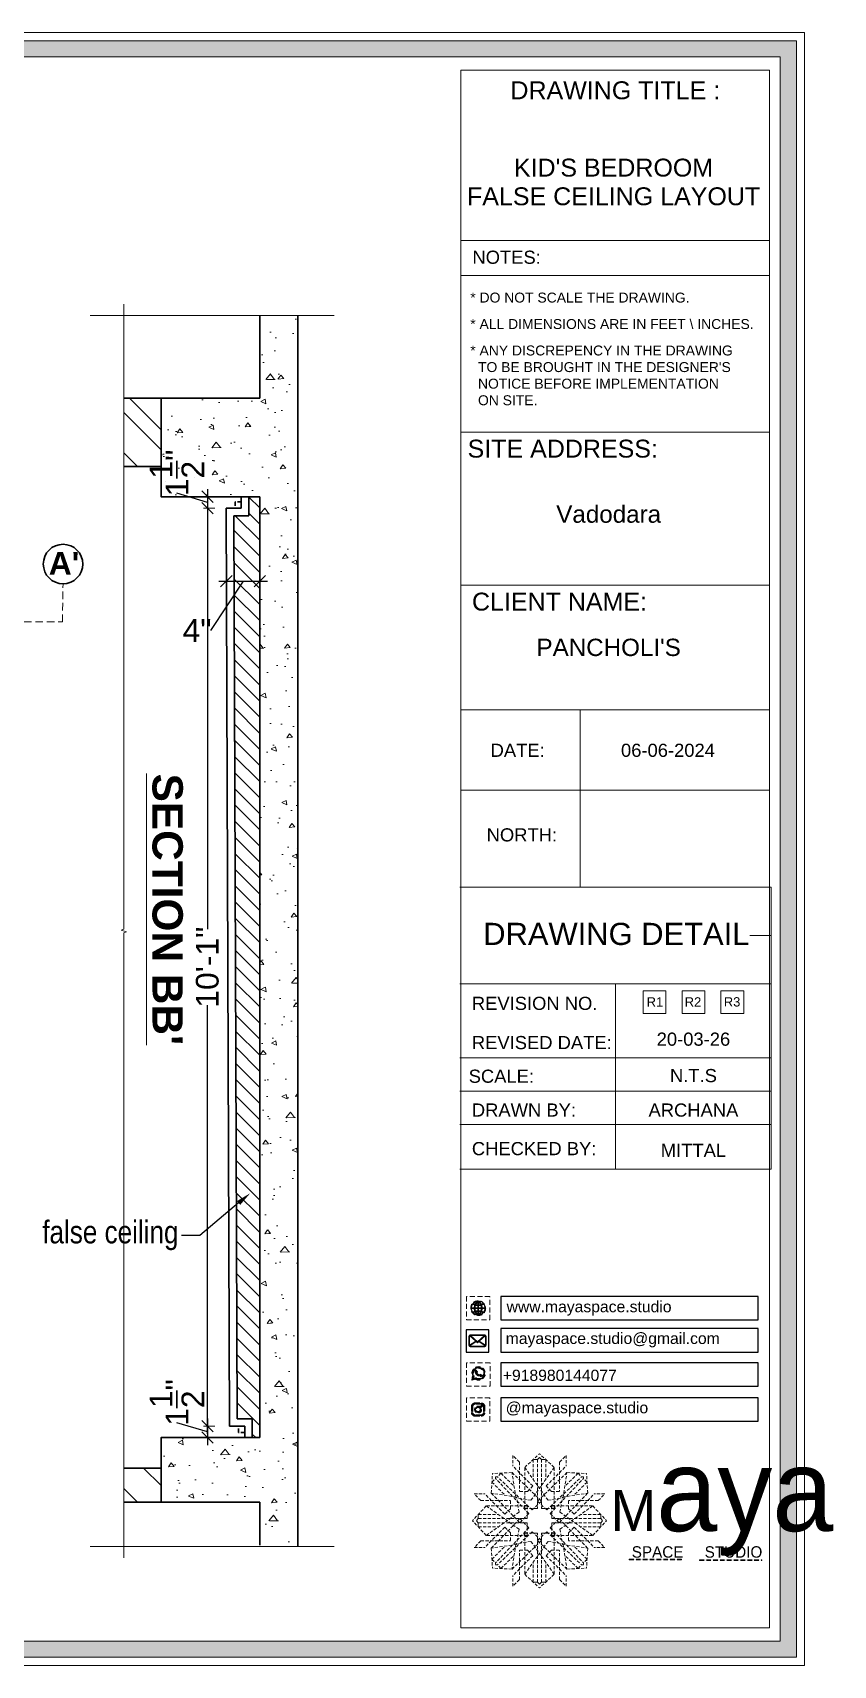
# Model space of a CAD drawing. Header units: millimetres. Extents: x 56222 to 3066687, y -650199 to -121287.
# Drawn here: x 134821.6 to 134927.1, y -183259.8 to -183044.7 of the extents above; entities that cross this region are included whole.
import ezdxf
from ezdxf import colors
from ezdxf.entities.mleader import LeaderData, LeaderLine
from ezdxf.enums import TextEntityAlignment as Align
from ezdxf.math import Vec2, Vec3

# ---------------------------------------------------------------- set-up
doc = ezdxf.new("R2010")
doc.units = ezdxf.units.MM
doc.header["$MEASUREMENT"] = 0
doc.header["$PDMODE"] = 35
doc.linetypes.add('00 . GROUND FLOOR$0$DASHED', pattern=[0.75, 0.5, -0.25])
doc.linetypes.add('DASHEDX2', pattern=[1.5, 1, -0.5])
doc.layers.get('Defpoints').update_dxf_attribs({"color": 220})
doc.layers.add('AR HATCH-7', color=7, linetype='Continuous')
for name, color, linetype, lineweight in [('DIM.', 250, 'Continuous', 13), ('Dimension', 10, 'DASHEDX2', 20), ('FURNITURE', 32, 'Continuous', 9), ('FURNITURE-1', 252, 'Continuous', 13), ('GROUND FLOOR', 7, 'Continuous', 9), ('GROUND FLOOR  ( HATCH )', 251, 'Continuous', 9), ('NAME PLATE', 7, 'Continuous', 25), ('SECTION ( SLAB PLine )', 104, 'Continuous', 30), ('Text', 7, 'Continuous', 15), ('wall', 7, 'Continuous', 30), ('XX~SLAB ( BEAM )~ ( DIM )', 7, 'Continuous', 9)]:
    doc.layers.add(name, color=color, linetype=linetype, lineweight=lineweight)
doc.styles.add('Arial', font='arial.ttf')
doc.styles.get("Standard").update_dxf_attribs({"font": 'arial.ttf', "height": 6})
doc.styles.add('style4', font='ARIALN.TTF')
doc.dimstyles.new('Archana', dxfattribs={"dimtxt": 3, "dimasz": 1.5, "dimexe": 0.5, "dimexo": 0.5, "dimgap": 0, "dimtad": 0, "dimzin": 0, "dimdsep": 46, "dimlunit": 4, "dimtxsty": 'Arial', "dimblk": 'OBLIQUE', "dimcen": 0, "dimdle": 1, "dimclrd": 1, "dimclre": 1, "dimclrt": 5, "dimadec": 0, "dimazin": 0, "dimtfac": 1, "dimtofl": 0, "dimtmove": 1, "dimatfit": 3, "dimfxl": 1, "dimfxlon": 1, "dimtolj": 1, "dimtzin": 0, "dimlwd": 25, "dimlwe": -1, "dimarcsym": 0})
pattern_1 = [(185, (0, 0), (-4.62807079, 5.51551999), [0.75, -8.25]), (130, (0, 0), (-4.3376815, -6.29992167), [0.6, -6.6]), (235.4514445, (-0.386, 0.4596), (-8.96575221, -0.78440164), [0.63740192, -7.01142112]), (181.1842, (-1.414, -1.414), (-6.37613776, 8.71693388), [1.125, -12.375]), (231.6356355, (-1.946, -0.688), (-13.4971167, -0.2790007), [0.9561034, -10.5171376]), (126.184164, (-1.414, -1.414), (-13.4971167, -0.2790007), [0.9, -9.9]), (156, (-1.768, -0.3536), (-1.37382476, 7.06771572), [0.75, -8.25]), (101, (-1.768, -0.3536), (-6.84808435, -3.40708593), [0.6, -6.6]), (206.4514447, (-1.882, 0.2354), (-8.22190906, 3.66062975), [0.6374019, -7.01142112]), (172.5, (0, 0), (-2.439898176, -2.267931853), [0, -6.52, 0, -6.7, 0, -6.625]), (142.5, (0, 0), (-4.6490945, -0.92872942), [0, -3.82, 0, -6.37, 0, -2.525]), (102.5, (1.5768, -1.5768), (-3.615207618, 3.934181673), [0, -2.5, 0, -7.8, 0, -10.35]), (92.5, (2.284, -2.284), (-4.83159807, 3.41589983), [0, -3.25, 0, -5.18, 0, -7.35])]

# ---------------------------------------------------------------- blocks, each defined once
blk = doc.blocks.new('FSFSF')
at = {"color": 42, "lineweight": 5, "true_color": 0xe0ac11}
for p, q in [((28600.03, 143.51), (28600.03, 140.16)), ((28602.15, 141.41), (28600.03, 143.51)), ((28602.15, 141.41), (28602.15, 131.95)), ((28603.86, 139.69), (28608.58, 144.08)), ((28607.9, 142.22), (28606.58, 142.22)), ((28606.58, 142.22), (28606.58, 135.84)), ((28607.9, 142.22), (28608.58, 142.85)), ((28607.9, 142.22), (28607.9, 126.58)), ((28613.31, 139.69), (28608.58, 144.08)), ((28609.27, 142.22), (28608.59, 142.85)), ((28609.27, 142.22), (28609.27, 126.58)), ((28609.27, 142.22), (28610.59, 142.22)), ((28610.59, 142.22), (28610.59, 135.84)), ((28615.02, 141.41), (28617.14, 143.51)), ((28615.02, 141.41), (28615.02, 131.95)), ((28617.14, 143.51), (28617.14, 140.16)), ((28593.19, 131.45), (28593.54, 137.71)), ((28593.39, 135), (28594.56, 136.12)), ((28599.8, 138.06), (28593.54, 137.71)), ((28595.12, 136.69), (28594.53, 136.69)), ((28594.56, 136.12), (28594.56, 136.71)), ((28605.17, 124.98), (28594.56, 136.12)), ((28596.24, 137.86), (28595.12, 136.69)), ((28606.27, 126.08), (28595.12, 136.69)), ((28596.24, 137.86), (28600.47, 133.65)), ((28601.03, 130), (28599.8, 138.06)), ((28599.8, 138.05), (28608.58, 129.56)), ((28606.47, 133.76), (28600.03, 140.16)), ((28603.86, 126.58), (28603.86, 139.69)), ((28603.86, 139.69), (28608.58, 133.02)), ((28613.31, 139.69), (28608.59, 133.02)), ((28617.37, 138.05), (28608.59, 129.56)), ((28610.7, 133.76), (28617.14, 140.16)), ((28610.9, 126.08), (28622.05, 136.69)), ((28612.02, 124.98), (28622.62, 136.12)), ((28613.31, 126.58), (28613.31, 139.69)), ((28616.14, 130), (28617.37, 138.06)), ((28620.93, 137.86), (28616.7, 133.65)), ((28617.37, 138.06), (28623.63, 137.71)), ((28620.93, 137.86), (28622.05, 136.69)), ((28622.05, 136.69), (28622.64, 136.69)), ((28622.62, 136.12), (28622.62, 136.71)), ((28623.8, 135), (28622.62, 136.12)), ((28624, 131.45), (28623.65, 137.71)), ((28587.73, 131.22), (28591.08, 131.22)), ((28589.84, 129.1), (28587.73, 131.22)), ((28597.49, 124.78), (28591.08, 131.22)), ((28593.19, 131.45), (28601.69, 122.67)), ((28601.25, 130.22), (28593.19, 131.45)), ((28593.39, 135), (28597.6, 130.78)), ((28604.75, 131.95), (28602.15, 131.95)), ((28606.47, 133.76), (28604.75, 131.95)), ((28605.86, 129.18), (28608.58, 133.02)), ((28611.31, 129.18), (28608.59, 133.02)), ((28610.7, 133.76), (28612.42, 131.95)), ((28612.42, 131.95), (28615.02, 131.95)), ((28623.99, 131.45), (28615.5, 122.67)), ((28615.94, 130.22), (28624, 131.45)), ((28623.8, 135), (28619.59, 130.78)), ((28619.7, 124.78), (28626.1, 131.22)), ((28629.45, 131.22), (28626.1, 131.22)), ((28627.34, 129.1), (28629.45, 131.22)), ((28591.56, 127.39), (28587.17, 122.66)), ((28589.84, 129.1), (28599.29, 129.1)), ((28604.66, 127.39), (28591.56, 127.39)), ((28591.56, 127.39), (28598.23, 122.67)), ((28597.49, 124.78), (28599.29, 126.5)), ((28602.07, 125.39), (28598.23, 122.67)), ((28599.29, 126.5), (28599.29, 129.1)), ((28605.86, 129.18), (28601.03, 130)), ((28602.07, 125.39), (28601.25, 130.22)), ((28603.68, 126.54), (28603.68, 127.39)), ((28604.66, 126.54), (28603.68, 126.54)), ((28604.71, 127.57), (28603.86, 127.57)), ((28607.9, 126.58), (28603.86, 126.58)), ((28604.66, 123.35), (28604.66, 127.39)), ((28604.7, 126.58), (28604.71, 127.57)), ((28606.27, 126.08), (28608.58, 128.27)), ((28607.9, 128.92), (28608.58, 129.56)), ((28607.9, 128.92), (28608.58, 128.27)), ((28609.27, 128.92), (28608.59, 129.56)), ((28609.27, 128.92), (28608.59, 128.27)), ((28610.9, 126.08), (28608.59, 128.27)), ((28609.27, 126.58), (28613.31, 126.58)), ((28611.31, 129.18), (28616.14, 130)), ((28612.46, 126.58), (28612.46, 127.57)), ((28612.46, 127.57), (28613.31, 127.57)), ((28612.52, 123.35), (28612.52, 127.39)), ((28612.52, 127.39), (28625.63, 127.39)), ((28612.52, 126.54), (28613.51, 126.54)), ((28613.51, 126.54), (28613.51, 127.39)), ((28615.12, 125.39), (28615.94, 130.22)), ((28615.12, 125.39), (28618.96, 122.67)), ((28627.34, 129.1), (28617.89, 129.1)), ((28617.89, 126.5), (28617.89, 129.1)), ((28619.7, 124.78), (28617.89, 126.5)), ((28625.63, 127.39), (28618.96, 122.67)), ((28625.63, 127.39), (28630.02, 122.66)), ((28591.56, 117.94), (28587.17, 122.66)), ((28589.03, 123.35), (28588.4, 122.67)), ((28589.03, 121.98), (28588.4, 122.65)), ((28589.03, 123.35), (28589.03, 124.67)), ((28589.03, 124.67), (28595.4, 124.67)), ((28589.03, 123.35), (28604.66, 123.35)), ((28589.03, 121.98), (28604.66, 121.98)), ((28589.03, 121.98), (28589.03, 120.66)), ((28589.03, 120.66), (28595.4, 120.66)), ((28597.49, 120.54), (28591.08, 114.11)), ((28591.56, 117.94), (28598.23, 122.65)), ((28593.19, 113.88), (28601.69, 122.65)), ((28605.17, 120.35), (28594.56, 109.2)), ((28597.49, 120.54), (28599.29, 118.83)), ((28602.07, 119.94), (28598.23, 122.65)), ((28602.33, 123.35), (28601.69, 122.67)), ((28602.33, 121.98), (28601.69, 122.65)), ((28602.33, 123.35), (28602.97, 122.67)), ((28602.33, 121.98), (28602.97, 122.65)), ((28605.17, 124.98), (28602.97, 122.67)), ((28605.17, 120.35), (28602.97, 122.65)), ((28604.66, 121.98), (28604.66, 117.94)), ((28612.02, 124.98), (28614.21, 122.67)), ((28612.02, 120.35), (28614.21, 122.65)), ((28612.02, 120.35), (28622.62, 109.2)), ((28628.16, 123.35), (28612.52, 123.35)), ((28612.52, 121.98), (28612.52, 117.94)), ((28628.16, 121.98), (28612.52, 121.98)), ((28614.85, 123.35), (28614.21, 122.67)), ((28614.85, 121.98), (28614.21, 122.65)), ((28614.85, 123.35), (28615.5, 122.67)), ((28614.85, 121.98), (28615.5, 122.65)), ((28615.12, 119.94), (28618.96, 122.65)), ((28623.99, 113.88), (28615.5, 122.65)), ((28619.7, 120.54), (28617.89, 118.83)), ((28625.63, 117.94), (28618.96, 122.65)), ((28619.7, 120.54), (28626.1, 114.11)), ((28628.16, 124.67), (28621.78, 124.67)), ((28628.16, 120.66), (28621.78, 120.66)), ((28625.63, 117.94), (28630.02, 122.66)), ((28628.16, 123.35), (28628.16, 124.67)), ((28628.16, 123.35), (28628.78, 122.67)), ((28628.16, 121.98), (28628.78, 122.65)), ((28628.16, 121.98), (28628.16, 120.66)), ((28589.84, 116.23), (28587.73, 114.11)), ((28589.84, 116.23), (28599.29, 116.23)), ((28604.66, 117.94), (28591.56, 117.94)), ((28601.25, 115.1), (28593.19, 113.87)), ((28606.27, 119.15), (28595.12, 108.54)), ((28599.29, 118.83), (28599.29, 116.23)), ((28599.8, 107.17), (28608.58, 115.67)), ((28601.03, 115.23), (28599.8, 107.17)), ((28605.86, 116.05), (28601.03, 115.23)), ((28602.07, 119.94), (28601.25, 115.1)), ((28604.66, 118.78), (28603.68, 118.78)), ((28603.68, 118.78), (28603.68, 117.94)), ((28607.9, 118.65), (28603.86, 118.65)), ((28603.86, 118.65), (28603.86, 105.54)), ((28604.71, 117.66), (28603.86, 117.66)), ((28604.7, 118.65), (28604.71, 117.66)), ((28605.86, 116.05), (28608.58, 112.21)), ((28606.27, 119.15), (28608.58, 116.96)), ((28607.9, 103.01), (28607.9, 118.65)), ((28607.9, 116.31), (28608.58, 116.96)), ((28607.9, 116.31), (28608.58, 115.67)), ((28610.9, 119.15), (28608.59, 116.96)), ((28609.27, 116.31), (28608.59, 116.96)), ((28609.27, 116.31), (28608.59, 115.67)), ((28611.31, 116.05), (28608.59, 112.21)), ((28617.37, 107.17), (28608.59, 115.67)), ((28609.27, 118.65), (28613.31, 118.65)), ((28609.27, 103.01), (28609.27, 118.65)), ((28610.9, 119.15), (28622.05, 108.54)), ((28611.31, 116.05), (28616.14, 115.23)), ((28612.46, 118.65), (28612.46, 117.66)), ((28612.46, 117.66), (28613.31, 117.66)), ((28612.52, 118.78), (28613.51, 118.78)), ((28612.52, 117.94), (28625.63, 117.94)), ((28613.31, 118.65), (28613.31, 105.54)), ((28613.51, 118.78), (28613.51, 117.94)), ((28615.12, 119.94), (28615.94, 115.1)), ((28615.94, 115.1), (28624, 113.87)), ((28616.14, 115.23), (28617.37, 107.17)), ((28617.89, 118.83), (28617.89, 116.23)), ((28627.34, 116.23), (28617.89, 116.23)), ((28627.34, 116.23), (28629.45, 114.11)), ((28587.73, 114.11), (28591.08, 114.11)), ((28593.19, 113.87), (28593.54, 107.62)), ((28593.39, 110.32), (28597.6, 114.55)), ((28593.39, 110.32), (28594.56, 109.2)), ((28596.24, 107.37), (28600.47, 111.58)), ((28606.47, 111.47), (28600.03, 105.07)), ((28602.15, 103.82), (28602.15, 113.27)), ((28604.75, 113.27), (28602.15, 113.27)), ((28603.86, 105.54), (28608.58, 112.21)), ((28606.47, 111.47), (28604.75, 113.27)), ((28613.31, 105.54), (28608.59, 112.21)), ((28610.7, 111.47), (28612.42, 113.27)), ((28610.7, 111.47), (28617.14, 105.07)), ((28612.42, 113.27), (28615.02, 113.27)), ((28615.02, 103.82), (28615.02, 113.27)), ((28620.93, 107.37), (28616.7, 111.58)), ((28623.8, 110.32), (28619.59, 114.55)), ((28623.8, 110.32), (28622.62, 109.2)), ((28624, 113.87), (28623.65, 107.62)), ((28629.45, 114.11), (28626.1, 114.11)), ((28599.8, 107.17), (28593.54, 107.52)), ((28595.12, 108.54), (28594.53, 108.54)), ((28594.56, 109.2), (28594.56, 108.61)), ((28596.24, 107.37), (28595.12, 108.54)), ((28600.03, 101.71), (28600.03, 105.07)), ((28603.86, 105.54), (28608.58, 101.15)), ((28606.58, 103.01), (28606.58, 109.38)), ((28613.31, 105.54), (28608.58, 101.15)), ((28610.59, 103.01), (28610.59, 109.38)), ((28617.14, 101.71), (28617.14, 105.07)), ((28617.37, 107.17), (28623.63, 107.52)), ((28620.93, 107.37), (28622.05, 108.54)), ((28622.05, 108.54), (28622.64, 108.54)), ((28622.62, 109.2), (28622.62, 108.61)), ((28602.15, 103.82), (28600.03, 101.71)), ((28607.9, 103.01), (28606.58, 103.01)), ((28607.9, 103.01), (28608.58, 102.38)), ((28609.27, 103.01), (28608.59, 102.38)), ((28609.27, 103.01), (28610.59, 103.01)), ((28615.02, 103.82), (28617.14, 101.71))]:
    blk.add_line(p, q, dxfattribs=at)
blk = doc.blocks.new('hgwg')
at = {"layer": 'Dimension', "true_color": 0xd39e00}
h = blk.add_hatch(color=42, dxfattribs=at)
h.dxf.hatch_style = 1
h.paths.add_polyline_path([(27505.71, 45.05), (27494.27, 45.05), (27494.27, 44.9), (27505.71, 44.9)])
h = blk.add_hatch(color=42, dxfattribs=at)
h.dxf.hatch_style = 1
h.paths.add_polyline_path([(27523.3, 44.9), (27509.68, 44.9), (27509.68, 44.75), (27523.3, 44.75)])
at = {"layer": 'Dimension', "color": 42, "true_color": 0xd39e00}
for p, q in [((27494.27, 45.05), (27505.71, 45.05)), ((27494.27, 44.9), (27494.27, 45.05)), ((27494.27, 44.9), (27505.71, 44.9)), ((27505.71, 45.05), (27505.71, 44.9)), ((27509.68, 44.9), (27523.3, 44.9)), ((27509.68, 44.9), (27509.68, 44.75)), ((27509.68, 44.75), (27523.3, 44.75)), ((27523.3, 44.75), (27523.3, 44.9))]:
    blk.add_line(p, q, dxfattribs=at)
at = {"layer": 'Dimension', "color": 42, "true_color": 0xd39e00, "attachment_point": 1}
for s, width, insert, char_height in [('{\\fCinzel|b0|i0|c0|p2;\\H1.5x;M\\fAmsterdam One|b0|i0|c0|p2;\\H2x;aya}', 85.3277, (27490.17, 69.17), 6), ('{\\fCinzel|b0|i0|c0|p0;SPACE     STUDIO}', 66.129, (27494.83, 47.86), 2.5)]:
    blk.add_mtext_dynamic_manual_height_columns(s, width=width, gutter_width=30, heights=[0], dxfattribs=dict(at, insert=insert, char_height=char_height))
blk = doc.blocks.new('QEGW4TG')
at = {"layer": 'Dimension', "true_color": 0x000000}
h = blk.add_hatch(color=18, dxfattribs=at)
h.dxf.hatch_style = 1
h.paths.add_polyline_path([(2.69, 1.93, 0.170513), (2.95, 1.97, 0.190337), (3.11, 2.18, 0.316231), (3.07, 2.28), (2.79, 2.37, 0.273721), (2.69, 2.34, 0.040749), (2.63, 2.27, -0.441282), (2.53, 2.25, -0.11828), (2.06, 2.64, -0.441282), (2.07, 2.74, 0.040749), (2.13, 2.81, 0.290083), (2.14, 2.92), (2.01, 3.18, 0.316231), (1.91, 3.2, 0.190337), (1.73, 3, 0.170513), (1.72, 2.74, 0.252784)], flags=0)
h.paths.add_polyline_path([(1.19, 1.98), (1.03, 1.3, 0.550912), (1.11, 1.23), (1.75, 1.39, 6.344125)])
h.paths.add_polyline_path([(1.81, 1.7), (1.4, 1.6), (1.5, 2.03, -9.071339)], flags=16)
h.paths.add_polyline_path([(3.11, 2.16, -0.17811), (2.95, 1.97, -0.170513), (2.69, 1.93, -0.252784), (1.72, 2.74, -0.170513), (1.73, 3, -0.17811), (1.89, 3.19, -0.370089), (2.01, 3.18), (2.14, 2.92, -0.307185), (2.13, 2.8, -0.041087), (2.06, 2.73, 0.321676), (2.05, 2.65, 0.126524), (2.55, 2.24, 0.312216), (2.62, 2.26, -0.041087), (2.68, 2.34, -0.290673), (2.79, 2.37), (3.07, 2.28, -0.370089)], flags=0)
h = blk.add_hatch(color=18, dxfattribs=at)
h.dxf.hatch_style = 1
h.paths.add_polyline_path([(2.79, 2.37, 0.273721), (2.69, 2.34, 0.040749), (2.63, 2.27, -0.441282), (2.53, 2.25, -0.11828), (2.06, 2.64, -0.441282), (2.07, 2.74, 0.040749), (2.13, 2.81, 0.290083), (2.14, 2.92), (2.01, 3.18, 0.316231), (1.91, 3.2, 0.190337), (1.73, 3, 0.170513), (1.72, 2.74, 0.252784), (2.69, 1.93, 0.170513), (2.95, 1.97, 0.190337), (3.11, 2.18, 0.316231), (3.07, 2.28)])
for p, q in [((1.19, 1.98), (1.03, 1.3)), ((1.1, 1.23), (1.75, 1.39)), ((1.5, 2.03), (1.4, 1.6)), ((1.4, 1.6), (1.81, 1.7)), ((2.01, 3.18), (2.14, 2.92)), ((3.07, 2.28), (2.8, 2.36))]:
    blk.add_line(p, q)
blk.add_lwpolyline([(0, 0), (4.68, 0), (4.68, 4.68), (0, 4.68)], close=True)
for centre, radius, start, end in [((2.39, 2.56), 1.34, 241.4727, 205.6422), ((2.39, 2.56), 1.04, 235.9962, 210.8333), ((1.09, 1.29), 0.0598, 164.8483, 282.1458), ((2.09, 2.87), 0.39, 159.7007, 198.4072), ((2.96, 3.23), 1.33, 201.4218, 258.1669), ((2.07, 2.87), 0.364, 118.9685, 159.3648), ((1.94, 3.12), 0.0896, 41.8985, 123.1344), ((2.11, 2.68), 0.066, 135.9932, 224.8892), ((1.67, 3.16), 0.586, 312.4617, 321.8728), ((3.12, 3.42), 1.31, 216.5455, 243.5279), ((2.05, 2.87), 0.104, 320.3924, 28.6971), ((2.57, 2.3), 0.066, 234.2482, 323.1441), ((3.11, 1.94), 0.586, 137.2645, 146.6756), ((2.76, 2.27), 0.104, 70.4402, 138.745), ((2.75, 2.31), 0.39, 260.7301, 299.4366), ((2.76, 2.29), 0.364, 299.7725, 340.1688), ((3.03, 2.2), 0.0896, 336.0029, 57.2388)]:
    blk.add_arc(centre, radius, start, end)
blk = doc.blocks.new('ASGERG')
at = {"layer": 'Dimension', "true_color": 0x000000}
h = blk.add_hatch(color=18, dxfattribs=at)
h.dxf.hatch_style = 1
h.paths.add_polyline_path([(0.99, 1.7, 0.353872), (1.69, 1.03), (2.96, 1.03, 0.353872), (3.66, 1.7), (3.66, 2.99, 0.353872), (2.96, 3.67), (1.69, 3.67, 0.353872), (0.99, 2.99)])
h.paths.add_polyline_path([(1.27, 2.97, -0.353872), (1.72, 3.4), (2.94, 3.4, -0.353872), (3.38, 2.97), (3.38, 1.72, -0.353872), (2.94, 1.3), (1.72, 1.3, -0.353872), (1.27, 1.72)], flags=16)
h.paths.add_polyline_path([(3.02, 2.35, -1), (1.64, 2.35, -1)], flags=0)
h.paths.add_polyline_path([(2.74, 2.35, -1), (1.92, 2.35, -1)], flags=0)
h.paths.add_polyline_path([(2.86, 3.02, -1), (3.19, 3.02, -1)], flags=0)
h.paths.add_polyline_path([(1.64, 2.35, 1), (3.02, 2.35, 1)], flags=0)
h = blk.add_hatch(color=18, dxfattribs=at)
h.dxf.hatch_style = 1
h.paths.add_polyline_path([(1.64, 2.35, 1), (3.02, 2.35, 1)])
h.paths.add_polyline_path([(2.74, 2.35, -1), (1.92, 2.35, -1)], flags=16)
h = blk.add_hatch(color=18, dxfattribs=at)
h.dxf.hatch_style = 1
h.paths.add_polyline_path([(3.19, 3.02, 1), (2.86, 3.02, 1)])
for p, q in [((1.69, 3.67), (2.96, 3.67)), ((2.94, 3.4), (1.72, 3.4)), ((0.99, 2.99), (0.99, 1.7)), ((1.27, 2.97), (1.27, 1.72)), ((1.69, 1.03), (2.96, 1.03)), ((2.94, 1.3), (1.72, 1.3)), ((3.38, 2.97), (3.38, 1.72)), ((3.66, 2.99), (3.66, 1.7))]:
    blk.add_line(p, q)
blk.add_lwpolyline([(0, 0), (4.68, 0), (4.68, 4.68), (0, 4.68)], close=True)
for centre, radius in [((2.33, 2.35), 0.694), ((2.33, 2.35), 0.414), ((3.02, 3.02), 0.168)]:
    blk.add_circle(centre, radius)
for centre, radius, start, end in [((1.76, 2.89), 0.778, 94.8631, 172.8127), ((1.76, 2.91), 0.491, 94.8631, 172.8127), ((2.9, 2.91), 0.491, 7.1873, 85.1369), ((2.89, 2.89), 0.778, 7.1873, 85.1369), ((1.76, 1.8), 0.778, 187.1873, 265.1369), ((1.76, 1.78), 0.491, 187.1873, 265.1369), ((2.9, 1.78), 0.491, 274.8631, 352.8127), ((2.89, 1.8), 0.778, 274.8631, 352.8127)]:
    blk.add_arc(centre, radius, start, end)
blk = doc.blocks.new('DTGWEGEARG')
at = {"layer": 'Dimension', "true_color": 0x000000}
h = blk.add_hatch(color=18, dxfattribs=at)
h.dxf.hatch_style = 1
h.paths.add_polyline_path([(3.83, 2.34, 1), (0.85, 2.34, 1)])
h.paths.add_polyline_path([(2.51, 1.01, 0.105795), (2.96, 1.58, -0.055205), (3.3, 1.41, -0.169822)], flags=16)
h.paths.add_polyline_path([(2.41, 1.12), (2.41, 1.69, -0.058279), (2.81, 1.63, -0.103353)], flags=16)
h.paths.add_polyline_path([(2.26, 1.13, -0.101741), (1.87, 1.63, -0.057171), (2.26, 1.69)], flags=16)
h.paths.add_polyline_path([(2.17, 1.01, -0.169822), (1.38, 1.41, -0.055205), (1.72, 1.58, 0.105795)], flags=16)
h.paths.add_polyline_path([(3.02, 1.72, 0.081336), (3.13, 2.27), (3.68, 2.27, -0.152069), (3.4, 1.52, 0.05687)], flags=16)
h.paths.add_polyline_path([(2.87, 1.77, 0.061945), (2.41, 1.84), (2.41, 2.27), (2.98, 2.27, -0.081344)], flags=16)
h.paths.add_polyline_path([(2.26, 1.84, 0.060923), (1.8, 1.77, -0.081344), (1.7, 2.27), (2.26, 2.27)], flags=16)
h.paths.add_polyline_path([(1.66, 1.72, 0.05687), (1.28, 1.52, -0.152069), (1, 2.27), (1.55, 2.27, 0.081336)], flags=16)
h.paths.add_polyline_path([(2.41, 2.42), (2.41, 2.83, 0.061945), (2.87, 2.91, -0.080009), (2.98, 2.42)], flags=16)
h.paths.add_polyline_path([(3.13, 2.42, 0.080116), (3.02, 2.96, 0.05687), (3.4, 3.16, 0.028258), (3.3, 3.27, -0.055205), (2.96, 3.1, 0.105795), (2.51, 3.67, -0.36029), (3.68, 2.42)], flags=16)
h.paths.add_polyline_path([(2.26, 2.42), (1.7, 2.42, -0.080009), (1.8, 2.91, 0.060923), (2.26, 2.84)], flags=16)
h.paths.add_polyline_path([(1.55, 2.42), (1, 2.42, -0.150466), (1.28, 3.16, 0.05687), (1.66, 2.96, 0.080116)], flags=16)
h.paths.add_polyline_path([(2.41, 2.98), (2.41, 3.56, -0.103353), (2.81, 3.05, -0.058279)], flags=16)
h.paths.add_polyline_path([(2.26, 2.99, -0.057171), (1.87, 3.05, -0.101741), (2.26, 3.55)], flags=16)
h.paths.add_polyline_path([(1.72, 3.1, -0.055205), (1.38, 3.27, -0.169822), (2.17, 3.67, 0.105795)], flags=16)
blk.add_lwpolyline([(0, 0), (4.68, 0), (4.68, 4.68), (0, 4.68)], close=True)
at = {"layer": 'Dimension', "color": 18, "true_color": 0x000000}
for p, q in [((2.26, 3.55), (2.26, 2.99)), ((2.41, 3.56), (2.41, 2.98)), ((1, 2.42), (1.55, 2.42)), ((1, 2.27), (1.55, 2.27)), ((1.7, 2.42), (2.26, 2.42)), ((1.7, 2.27), (2.26, 2.27)), ((2.26, 2.84), (2.26, 2.42)), ((2.26, 2.27), (2.26, 1.84)), ((2.26, 1.69), (2.26, 1.13)), ((2.41, 2.83), (2.41, 2.42)), ((2.41, 2.42), (2.98, 2.42)), ((2.41, 2.27), (2.98, 2.27)), ((2.41, 2.27), (2.41, 1.84)), ((2.41, 1.69), (2.41, 1.12)), ((3.13, 2.42), (3.68, 2.42)), ((3.13, 2.27), (3.68, 2.27))]:
    blk.add_line(p, q, dxfattribs=at)
blk.add_circle((2.34, 2.34), 1.49, dxfattribs=at)
for centre, radius, start, end in [((2.34, 2.34), 1.34, 97.3549, 135.9073), ((2.34, 4.74), 1.75, 236.7417, 249.3811), ((3.28, 2.34), 1.73, 129.9301, 154.0867), ((3.28, 2.34), 1.58, 130.1073, 153.3446), ((1.4, 2.34), 1.58, 26.6554, 50.2584), ((2.34, 2.34), 1.34, 3.3907, 82.6451), ((1.4, 2.34), 1.73, 25.9133, 50.0699), ((2.34, 4.74), 1.75, 290.6189, 303.2583), ((2.34, 2.34), 1.34, 142.3819, 176.6093), ((2.34, 2.34), 1.34, 183.0315, 217.6181), ((2.34, 4.74), 1.9, 236.1399, 249.1595), ((2.34, -0.06), 1.9, 110.8405, 123.8601), ((2.34, -0.06), 1.75, 110.6189, 123.2583), ((2.34, 2.34), 1.34, 224.0927, 262.6451), ((3.28, 2.34), 1.73, 159.0567, 177.3789), ((3.28, 2.34), 1.73, 182.3435, 200.9433), ((3.28, 2.34), 1.58, 158.8325, 177.1302), ((3.28, 2.34), 1.58, 182.5658, 201.1675), ((3.28, 2.34), 1.73, 205.9133, 230.0699), ((2.34, 4.74), 1.9, 253.6799, 267.6253), ((2.34, -0.06), 1.9, 92.3747, 106.3201), ((2.34, 4.74), 1.75, 254.3336, 267.422), ((2.34, -0.06), 1.75, 92.578, 105.6664), ((3.28, 2.34), 1.58, 206.6554, 229.8927), ((2.34, 4.74), 1.75, 272.3248, 285.6664), ((2.34, 4.74), 1.9, 272.1415, 286.3201), ((2.34, -0.06), 1.9, 73.6799, 87.8585), ((2.34, -0.06), 1.75, 74.3336, 87.6752), ((1.4, 2.34), 1.58, 309.7416, 333.3446), ((1.4, 2.34), 1.73, 309.9301, 334.0867), ((2.34, 2.34), 1.34, 277.3549, 315.9073), ((1.4, 2.34), 1.58, 2.8698, 21.1675), ((1.4, 2.34), 1.58, 338.8325, 357.4342), ((2.34, -0.06), 1.75, 56.7417, 69.3811), ((2.34, 4.74), 1.9, 290.8405, 303.8601), ((1.4, 2.34), 1.73, 2.6211, 20.9433), ((1.4, 2.34), 1.73, 339.0567, 357.6565), ((2.34, -0.06), 1.9, 56.1399, 69.1595), ((2.34, 2.34), 1.34, 322.3819, 356.9685)]:
    blk.add_arc(centre, radius, start, end, dxfattribs=at)
blk = doc.blocks.new('_Oblique')
at = {"layer": 'wall', "color": 0, "lineweight": -2}
blk.add_line((-0.5, -0.5), (0.5, 0.5), dxfattribs=at)
blk = doc.blocks.new('*D620')
at = {"layer": 'Defpoints', "color": 0, "lineweight": 30, "transparency": 16777216}
for p in [(134847.1, -183116.93), (134851.51, -183116.93), (134851.51, -183116.93)]:
    blk.add_point(p, dxfattribs=at)
at = {"layer": 'FURNITURE', "color": 1, "lineweight": 25, "transparency": 16777216}
for p, q in [((134849.3, -183116.93), (134845.02, -183123.44)), ((134846.1, -183116.93), (134852.51, -183116.93))]:
    blk.add_line(p, q, dxfattribs=at)
at = {"layer": 'FURNITURE', "color": 1, "transparency": 16777216}
for p, q in [((134847.1, -183116.93), (134847.1, -183117.43)), ((134851.51, -183116.93), (134851.51, -183116.43))]:
    blk.add_line(p, q, dxfattribs=at)
at = {"layer": 'FURNITURE', "color": 1, "lineweight": 25, "transparency": 16777216, "xscale": 1.5, "yscale": 1.5, "zscale": 1.5, "rotation": 180}
blk.add_blockref('_Oblique', (134847.1, -183116.93), dxfattribs=at)
at = {"layer": 'FURNITURE', "color": 1, "lineweight": 25, "transparency": 16777216, "xscale": 1.5, "yscale": 1.5, "zscale": 1.5}
blk.add_blockref('_Oblique', (134851.51, -183116.93), dxfattribs=at)
at = {"layer": 'FURNITURE', "color": 5, "lineweight": 30, "transparency": 16777216, "insert": (134843.24, -183123.44), "char_height": 3, "attachment_point": 5, "style": 'Arial'}
blk.add_mtext('\\A1;4"', dxfattribs=at)
blk = doc.blocks.new('*D628')
at = {"layer": 'Defpoints', "color": 0, "lineweight": 30, "transparency": 16777216}
for p in [(134846.94, -183105.81), (134844.6, -183107.32), (134847.07, -183107.32)]:
    blk.add_point(p, dxfattribs=at)
at = {"layer": 'GROUND FLOOR', "color": 1, "lineweight": 25, "transparency": 16777216}
for p, q in [((134844.6, -183104.81), (134844.6, -183108.32)), ((134844.6, -183106.56), (134840.59, -183105.36))]:
    blk.add_line(p, q, dxfattribs=at)
at = {"layer": 'GROUND FLOOR', "color": 1, "transparency": 16777216}
for p, q in [((134845.6, -183105.81), (134844.1, -183105.81)), ((134845.6, -183107.32), (134844.1, -183107.32))]:
    blk.add_line(p, q, dxfattribs=at)
at = {"layer": 'GROUND FLOOR', "color": 1, "lineweight": 25, "transparency": 16777216, "xscale": 1.5, "yscale": 1.5, "zscale": 1.5}
for p, rotation in [((134844.6, -183105.81), 90), ((134844.6, -183107.32), 270)]:
    blk.add_blockref('_Oblique', p, dxfattribs=dict(at, rotation=rotation))
at = {"layer": 'GROUND FLOOR', "color": 5, "lineweight": 30, "transparency": 16777216, "insert": (134840.59, -183102.68), "char_height": 3, "attachment_point": 5, "rotation": 90, "style": 'Arial'}
blk.add_mtext('\\A1;1{\\H1x;\\S1/2;}"', dxfattribs=at)
blk = doc.blocks.new('*D629')
at = {"layer": 'Defpoints', "color": 0, "lineweight": 30, "transparency": 16777216}
for p in [(134847.07, -183107.32), (134844.6, -183228.31), (134847.52, -183228.31)]:
    blk.add_point(p, dxfattribs=at)
at = {"layer": 'GROUND FLOOR', "color": 1, "lineweight": 25, "transparency": 16777216}
for p, q in [((134844.6, -183106.32), (134844.6, -183162.8)), ((134844.6, -183229.31), (134844.6, -183172.83))]:
    blk.add_line(p, q, dxfattribs=at)
at = {"layer": 'GROUND FLOOR', "color": 1, "transparency": 16777216}
for p, q in [((134845.6, -183107.32), (134844.1, -183107.32)), ((134845.6, -183228.31), (134844.1, -183228.31))]:
    blk.add_line(p, q, dxfattribs=at)
at = {"layer": 'GROUND FLOOR', "color": 1, "lineweight": 25, "transparency": 16777216, "xscale": 1.5, "yscale": 1.5, "zscale": 1.5}
for p, rotation in [((134844.6, -183107.32), 90), ((134844.6, -183228.31), 270)]:
    blk.add_blockref('_Oblique', p, dxfattribs=dict(at, rotation=rotation))
at = {"layer": 'GROUND FLOOR', "color": 5, "lineweight": 30, "transparency": 16777216, "insert": (134844.6, -183167.81), "char_height": 3, "attachment_point": 5, "rotation": 90, "style": 'Arial'}
blk.add_mtext('\\A1;10\'-1"', dxfattribs=at)
blk = doc.blocks.new('*D630')
at = {"layer": 'Defpoints', "color": 0, "lineweight": 30, "transparency": 16777216}
for p in [(134847.52, -183228.31), (134844.6, -183229.81), (134847.52, -183229.81)]:
    blk.add_point(p, dxfattribs=at)
at = {"layer": 'GROUND FLOOR', "color": 1, "lineweight": 25, "transparency": 16777216}
for p, q in [((134844.6, -183227.31), (134844.6, -183230.81)), ((134844.6, -183229.06), (134840.59, -183227.86))]:
    blk.add_line(p, q, dxfattribs=at)
at = {"layer": 'GROUND FLOOR', "color": 1, "transparency": 16777216}
for p, q in [((134845.6, -183228.31), (134844.1, -183228.31)), ((134845.6, -183229.81), (134844.1, -183229.81))]:
    blk.add_line(p, q, dxfattribs=at)
at = {"layer": 'GROUND FLOOR', "color": 1, "lineweight": 25, "transparency": 16777216, "xscale": 1.5, "yscale": 1.5, "zscale": 1.5}
for p, rotation in [((134844.6, -183228.31), 90), ((134844.6, -183229.81), 270)]:
    blk.add_blockref('_Oblique', p, dxfattribs=dict(at, rotation=rotation))
at = {"layer": 'GROUND FLOOR', "color": 5, "lineweight": 30, "transparency": 16777216, "insert": (134840.59, -183225.18), "char_height": 3, "attachment_point": 5, "rotation": 90, "style": 'Arial'}
blk.add_mtext('\\A1;1{\\H1x;\\S1/2;}"', dxfattribs=at)

msp = doc.modelspace()

# ---------------------------------------------------------------- hatches: boundary and pattern name
at = {"layer": 'AR HATCH-7', "lineweight": 30}
h = msp.add_hatch(dxfattribs=at)
h.set_pattern_fill('AR-CONC', color=3, angle=135)
h.set_pattern_definition([(185, (37.5043, -8.2377), (-4.62807079, 5.51551999), [0.75, -8.25]), (130, (37.504, -8.238), (-4.3376815, -6.29992167), [0.6, -6.6]), (235.4514445, (37.1186, -7.778), (-8.96575221, -0.78440164), [0.63740192, -7.01142112]), (181.1842, (36.09, -9.652), (-6.37613776, 8.71693388), [1.125, -12.375]), (231.6356355, (35.559, -8.925), (-13.4971167, -0.2790007), [0.9561034, -10.5171376]), (126.184164, (36.09, -9.652), (-13.4971167, -0.2790007), [0.9, -9.9]), (156, (35.7365, -8.591), (-1.37382476, 7.06771572), [0.75, -8.25]), (101, (35.7365, -8.591), (-6.84808435, -3.40708593), [0.6, -6.6]), (206.4514447, (35.622, -8.002), (-8.22190906, 3.66062975), [0.6374019, -7.01142112]), (172.5, (37.5043, -8.2377), (-2.439898176, -2.267931853), [0, -6.52, 0, -6.7, 0, -6.625]), (142.5, (37.5043, -8.2377), (-4.6490945, -0.92872942), [0, -3.82, 0, -6.37, 0, -2.525]), (102.5, (39.0812, -9.8145), (-3.615207618, 3.934181673), [0, -2.5, 0, -7.8, 0, -10.35]), (92.5, (39.7883, -10.5216), (-4.83159807, 3.41589983), [0, -3.25, 0, -5.18, 0, -7.35])])
h.paths.add_polyline_path([(134698.908, -183067.435), (134698.094, -183067.435), (134698.094, -183068.251), (134698.908, -183068.251)])
h.paths.add_polyline_path([(134844.22, -183066.945), (134843.406, -183066.945), (134843.406, -183067.761), (134844.22, -183067.761)])
at = {"layer": 'AR HATCH-7', "lineweight": 15, "true_color": 0x939598}
h = msp.add_hatch(dxfattribs=at)
h.set_pattern_fill('AR-CONC', color=252, angle=135)
h.set_pattern_definition(pattern_1)
h.paths.add_polyline_path([(134856.507, -183081.933), (134851.507, -183081.933), (134851.507, -183092.814), (134838.507, -183092.814), (134838.507, -183105.814), (134851.507, -183105.814), (134851.507, -183229.814), (134838.507, -183229.814), (134838.507, -183238.314), (134851.507, -183238.314), (134851.507, -183244.165), (134856.507, -183244.165)])
h = msp.add_hatch(dxfattribs=at)
h.set_pattern_fill('ANSI32', color=252, scale=15, angle=90)
h.set_pattern_definition([(135, (-3e-06, 176.557), (-3.97747564, -3.97747564), []), (135, (-3e-06, 179.2085), (-3.97747564, -3.97747564), [])])
h.paths.add_polyline_path([(134838.507, -183092.814), (134833.578, -183092.814), (134833.578, -183101.814), (134838.507, -183101.814)])
at = {"layer": 'AR HATCH-7', "lineweight": 30}
h = msp.add_hatch(dxfattribs=at)
h.set_pattern_fill('AR-CONC', color=3, angle=135)
h.set_pattern_definition(pattern_1)
h.paths.add_polyline_path([(134849.524, -183228.313), (134848.708, -183228.313), (134848.708, -183229.127), (134849.524, -183229.127)])
h.paths.add_polyline_path([(134849.069, -183106.501), (134848.253, -183106.501), (134848.253, -183107.315), (134849.069, -183107.315)])
at = {"layer": 'AR HATCH-7', "lineweight": 15, "true_color": 0x939598}
h = msp.add_hatch(dxfattribs=at)
h.set_pattern_fill('ANSI32', color=252, scale=15, angle=90)
h.set_pattern_definition([(135, (0, 40.057), (-3.97747564, -3.97747564), []), (135, (2e-16, 42.7085), (-3.97747564, -3.97747564), [])])
h.paths.add_polyline_path([(134838.507, -183233.814), (134833.578, -183233.814), (134833.578, -183238.314), (134838.507, -183238.314)])
at = {"layer": 'Dimension', "linetype": 'Continuous', "true_color": 0xd39e00}
h = msp.add_hatch(color=42, dxfattribs=at)
h.paths.add_polyline_path([(134619.579, -183045.722), (134619.579, -183258.758), (134922.24, -183258.758), (134922.24, -183045.722)])
h.paths.add_polyline_path([(134621.703, -183047.846), (134920.115, -183047.846), (134920.115, -183256.634), (134621.703, -183256.634)], flags=16)
at = {"layer": 'Dimension', "true_color": 0x000000}
h = msp.add_hatch(color=18, dxfattribs=at)
h.dxf.hatch_style = 1
h.paths.add_polyline_path([(134881.097, -183217.832, 0.4142136), (134881.323, -183217.606), (134881.323, -183216.478, 0.4142136), (134881.097, -183216.253), (134879.306, -183216.253, 0.4142136), (134879.08, -183216.478), (134879.08, -183217.606, 0.4142136), (134879.306, -183217.832)])
h.paths.add_polyline_path([(134880.368, -183217.152), (134881.197, -183217.706, -0.1989124), (134881.097, -183217.747), (134879.306, -183217.747, -0.1989124), (134879.206, -183217.706), (134880.035, -183217.152), (134880.202, -183217.308)], flags=16)
h.paths.add_polyline_path([(134880.202, -183217.192), (134879.289, -183216.338, -0.0287833), (134879.306, -183216.337), (134881.097, -183216.337, -0.0287833), (134881.114, -183216.338)], flags=16)
h.paths.add_polyline_path([(134880.431, -183217.093), (134881.196, -183216.377, -0.2024819), (134881.238, -183216.478), (134881.238, -183217.606, -0.043076), (134881.236, -183217.63)], flags=16)
h.paths.add_polyline_path([(134879.972, -183217.093), (134879.167, -183217.63, -0.043076), (134879.165, -183217.606), (134879.165, -183216.478, -0.2024819), (134879.207, -183216.377)], flags=16)
at = {"layer": 'GROUND FLOOR  ( HATCH )', "lineweight": 25}
h = msp.add_hatch(dxfattribs=at)
h.set_pattern_fill('ANSI31', color=6, scale=12, angle=90, style=0)
h.paths.add_polyline_path([(134851.507, -183105.814), (134850.069, -183105.814), (134850.069, -183108.315), (134848.065, -183108.315), (134848.524, -183227.313), (134850.524, -183227.313), (134850.524, -183229.814), (134851.507, -183229.814)])

# ---------------------------------------------------------------- linework, layer by layer
at = {"color": 18, "true_color": 0x000000}
for points in [[(134883.274, -183214.299), (134917.187, -183214.299), (134917.187, -183211.2), (134883.274, -183211.2)], [(134883.274, -183218.53), (134917.187, -183218.53), (134917.187, -183215.43), (134883.274, -183215.43)], [(134883.29, -183223.042), (134917.187, -183223.042), (134917.187, -183219.943), (134883.29, -183219.943)], [(134883.274, -183227.662), (134917.187, -183227.662), (134917.187, -183224.563), (134883.274, -183224.563)]]:
    msp.add_lwpolyline(points, close=True, dxfattribs=at)
msp.add_lwpolyline([(134878.726, -183218.553), (134881.674, -183218.553), (134881.674, -183215.605), (134878.726, -183215.605)], close=True)
at = {"layer": 'Dimension', "color": 42, "linetype": 'Continuous', "true_color": 0xd39e00}
for p, q in [((134918.677, -183072.066), (134878.009, -183072.066)), ((134918.677, -183076.648), (134878.009, -183076.648)), ((134918.677, -183097.318), (134878.009, -183097.318)), ((134918.677, -183117.476), (134878.009, -183117.476)), ((134918.677, -183133.901), (134878.009, -183133.901)), ((134893.744, -183133.901), (134893.744, -183157.249)), ((134918.677, -183144.469), (134878.009, -183144.469)), ((134918.924, -183157.249), (134877.883, -183157.249)), ((134918.924, -183157.249), (134918.924, -183194.421)), ((134916.093, -183163.621), (134918.924, -183163.621)), ((134877.883, -183169.993), (134918.924, -183169.993)), ((134898.403, -183194.421), (134898.403, -183169.993)), ((134918.924, -183179.764), (134877.883, -183179.764)), ((134918.924, -183184.165), (134877.883, -183184.165)), ((134918.924, -183188.566), (134877.883, -183188.566)), ((134877.883, -183194.421), (134918.924, -183194.421))]:
    msp.add_line(p, q, dxfattribs=at)
at = {"layer": 'Dimension', "color": 18, "linetype": 'Continuous', "true_color": 0x000000}
for p, q in [((134879.08, -183216.478), (134879.08, -183217.606)), ((134879.165, -183216.478), (134879.165, -183217.606)), ((134879.207, -183216.377), (134879.972, -183217.093)), ((134879.289, -183216.338), (134880.202, -183217.192)), ((134879.306, -183216.253), (134881.097, -183216.253)), ((134879.306, -183216.337), (134881.097, -183216.337)), ((134880.202, -183217.192), (134881.114, -183216.338)), ((134880.431, -183217.093), (134881.196, -183216.377)), ((134881.238, -183216.478), (134881.238, -183217.606)), ((134881.323, -183216.478), (134881.323, -183217.606)), ((134879.167, -183217.63), (134879.972, -183217.093)), ((134879.206, -183217.706), (134880.035, -183217.152)), ((134879.306, -183217.747), (134881.097, -183217.747)), ((134879.306, -183217.832), (134881.097, -183217.832)), ((134880.035, -183217.152), (134880.202, -183217.308)), ((134880.202, -183217.308), (134880.368, -183217.152)), ((134881.197, -183217.706), (134880.368, -183217.152)), ((134881.236, -183217.63), (134880.431, -183217.093))]:
    msp.add_line(p, q, dxfattribs=at)
at = {"layer": 'Dimension', "color": 42, "linetype": 'Continuous', "true_color": 0xd39e00}
for points in [[(134618.517, -183044.66), (134923.302, -183044.66), (134923.302, -183259.82), (134618.517, -183259.82)], [(134619.579, -183045.722), (134922.24, -183045.722), (134922.24, -183258.758), (134619.579, -183258.758)], [(134621.703, -183047.846), (134920.115, -183047.846), (134920.115, -183256.634), (134621.703, -183256.634)], [(134902.036, -183170.939), (134905.031, -183170.939), (134905.031, -183173.934), (134902.036, -183173.934)], [(134907.166, -183170.939), (134910.161, -183170.939), (134910.161, -183173.934), (134907.166, -183173.934)], [(134912.296, -183170.939), (134915.291, -183170.939), (134915.291, -183173.934), (134912.296, -183173.934)]]:
    msp.add_lwpolyline(points, close=True, dxfattribs=at)
at = {"layer": 'Dimension', "color": 42, "linetype": 'ByBlock', "true_color": 0xd39e00}
msp.add_lwpolyline([(134878.009, -183254.885), (134878.009, -183049.595), (134918.677, -183049.595), (134918.677, -183254.885)], close=True, dxfattribs=at)
at = {"layer": 'Dimension', "color": 18, "true_color": 0x000000}
for centre, radius, start, end in [((134879.306, -183216.478), 0.226, 90, 180), ((134879.306, -183216.478), 0.141, 134.21354, 180), ((134879.306, -183216.478), 0.141, 90, 96.59481), ((134881.097, -183216.478), 0.226, 0, 90), ((134881.097, -183216.478), 0.141, 83.40519, 90), ((134881.097, -183216.478), 0.141, 0, 45.78646), ((134879.306, -183217.606), 0.226, 180, 270), ((134879.306, -183217.606), 0.141, 180, 189.86619), ((134879.306, -183217.606), 0.141, 224.99995, 270), ((134881.097, -183217.606), 0.226, 270, 0), ((134881.097, -183217.606), 0.141, 270, 315.00005), ((134881.097, -183217.606), 0.141, 350.13381, 0)]:
    msp.add_arc(centre, radius, start, end, dxfattribs=at)
at = {"layer": 'FURNITURE-1', "color": 251, "linetype": 'DASHEDX2', "true_color": 0x636466}
msp.add_lwpolyline([(134646.43, -183118.449), (134646.43, -183122.32), (134825.499, -183122.32), (134825.572, -183117.285)], dxfattribs=at)
at = {"layer": 'FURNITURE-1', "color": 1, "linetype": 'ByBlock', "lineweight": 30}
msp.add_circle((134825.572, -183114.685), 2.6, dxfattribs=at)
at = {"layer": 'GROUND FLOOR', "color": 6, "lineweight": 30}
for p, q in [((134849.069, -183107.315), (134849.069, -183105.814)), ((134850.069, -183108.315), (134850.069, -183105.814)), ((134847.066, -183107.315), (134847.521, -183228.313)), ((134847.066, -183107.315), (134849.069, -183107.315)), ((134848.065, -183108.315), (134848.524, -183227.313)), ((134848.069, -183108.315), (134850.069, -183108.315)), ((134848.524, -183227.313), (134850.524, -183227.313)), ((134850.524, -183227.313), (134850.524, -183229.814)), ((134847.521, -183228.313), (134849.524, -183228.313)), ((134849.524, -183228.313), (134849.524, -183229.814)), ((134847.527, -183229.814), (134847.527, -183229.814)), ((134848.527, -183229.814), (134848.527, -183229.814))]:
    msp.add_line(p, q, dxfattribs=at)
at = {"layer": 'GROUND FLOOR', "color": 3, "linetype": '00 . GROUND FLOOR$0$DASHED', "lineweight": 30}
for points in [[(134849.069, -183107.315), (134849.069, -183106.501), (134848.253, -183106.501), (134848.253, -183107.315)], [(134849.524, -183228.313), (134849.524, -183229.127), (134848.708, -183229.127), (134848.708, -183228.313)]]:
    msp.add_lwpolyline(points, close=True, dxfattribs=at)
at = {"layer": 'SECTION ( SLAB PLine )', "color": 1}
for p, q in [((134851.507, -183081.933), (134851.507, -183092.814)), ((134856.507, -183081.933), (134856.507, -183244.165)), ((134851.507, -183105.814), (134851.507, -183229.814)), ((134851.507, -183238.314), (134838.507, -183238.314)), ((134851.507, -183238.314), (134851.507, -183243.98))]:
    msp.add_line(p, q, dxfattribs=at)
for points in [[(134851.507, -183105.814), (134838.507, -183105.814), (134838.507, -183092.814), (134851.507, -183092.814)], [(134851.507, -183229.814), (134838.507, -183229.814), (134838.507, -183238.314)]]:
    msp.add_lwpolyline(points, dxfattribs=at)
at = {"layer": 'Text', "color": 251, "linetype": 'Continuous', "lineweight": 0, "true_color": 0x636466}
for points in [[(134833.578, -183245.665), (134833.578, -183163.299), (134833.921, -183163.174), (134833.234, -183162.924), (134833.578, -183162.799), (134833.578, -183080.433)], [(134861.324, -183081.933), (134829.15, -183081.933)], [(134861.324, -183244.165), (134829.15, -183244.165)]]:
    msp.add_lwpolyline(points, dxfattribs=at)
at = {"layer": 'XX~SLAB ( BEAM )~ ( DIM )', "lineweight": 30}
for points in [[(134833.578, -183092.814), (134838.507, -183092.814)], [(134838.507, -183101.814), (134833.578, -183101.814)], [(134833.578, -183233.814), (134838.507, -183233.814)], [(134838.507, -183238.314), (134833.578, -183238.314)]]:
    msp.add_lwpolyline(points, dxfattribs=at)

# ---------------------------------------------------------------- block references
at = {"layer": 'Dimension', "color": 42, "true_color": 0xd39e00}
for name, p, xscale, yscale, zscale in [('DTGWEGEARG', (134878.742, -183214.299), 0.6625901168457192, 0.6625901168457192, 0.6625901168457192), ('QEGW4TG', (134878.758, -183223.042), 0.6625901168457192, 0.6625901168457192, 0.6625901168457192), ('ASGERG', (134878.742, -183227.662), 0.6625901168457192, 0.6625901168457192, 0.6625901168457192), ('FSFSF', (123095.435, -183291.32), 0.4122166954482936, 0.4122166954482936, 0.4122166954482936), ('hgwg', (118360.61, -183272.915), 0.6015648256289898, 0.6015648256289898, 0.6015648256289898)]:
    msp.add_blockref(name, p, dxfattribs=dict(at, xscale=xscale, yscale=yscale, zscale=zscale))

# ---------------------------------------------------------------- texts
at = {"color": 18, "true_color": 0x000000, "char_height": 1.48153, "attachment_point": 1}
for s, width, gutter_width, insert in [('www.mayaspace.studio', 9.94913, 8.322, (134884.039, -183211.805)), ('mayaspace.studio@gmail.com', 6.20696, 5.192, (134883.921, -183215.984)), ('+918980144077', 24.20423, 5.192, (134883.538, -183220.858)), ('@mayaspace.studio', 6.20696, 5.192, (134883.921, -183225.117))]:
    msp.add_mtext_dynamic_manual_height_columns(s, width=width, gutter_width=gutter_width, heights=[0], dxfattribs=dict(at, insert=insert))
at = {"layer": 'DIM.', "color": 1, "insert": (134841.36, -183142.3), "char_height": 4, "attachment_point": 1, "rotation": 270}
msp.add_mtext_dynamic_manual_height_columns("{\\fArial|b1|i0|c0|p34;\\LSECTION BB'}", width=111.55884, gutter_width=1, heights=[0], dxfattribs=at)
at = {"layer": 'NAME PLATE', "style": 'Arial'}
for s, height, p in [('DRAWING TITLE : ', 2.35936, (134898.825, -183053.436)), ("KID'S BEDROOM", 2.35936, (134898.13, -183063.624)), ('FALSE CEILING LAYOUT', 2.35936, (134898.14, -183067.404)), ('NOTES:', 1.7336, (134884.042, -183075.123)), ('SITE ADDRESS:', 2.35936, (134891.44, -183100.66)), ('Vadodara', 2.2808, (134897.49, -183109.246)), ('CLIENT NAME:', 2.35936, (134891.01, -183120.818)), ("PANCHOLI'S", 2.2808, (134897.49, -183126.808)), ('DATE:', 1.7336, (134885.495, -183140.099)), ('06-06-2024', 1.7336, (134905.307, -183140.099)), ('NORTH:', 1.7336, (134886.049, -183151.244)), ('DRAWING DETAIL', 2.91694, (134898.5, -183164.886)), ('REVISION NO.', 1.73355, (134887.734, -183173.448)), ('REVISED DATE: ', 1.73355, (134889.013, -183178.617)), ('SCALE:', 1.7336, (134883.344, -183183.051)), ('DRAWN BY:', 1.7336, (134886.32, -183187.506)), ('ARCHANA', 1.7336, (134908.664, -183187.512)), ('CHECKED BY:', 1.73355, (134887.667, -183192.591)), ('MITTAL', 1.7336, (134908.664, -183192.821))]:
    msp.add_text(s, height=height, dxfattribs=at).set_placement(p, align=Align.CENTER)
for s, p in [('R1', (134902.495, -183173.001)), ('R2', (134907.513, -183173.001))]:
    msp.add_text(s, height=1.2221, dxfattribs=at).set_placement(p)
at = {"layer": 'NAME PLATE', "char_height": 1.31114, "width": 50.65607, "attachment_point": 1, "style": 'Arial'}
for s, insert in [('* DO NOT SCALE THE DRAWING.', (134879.251, -183078.917)), ('* ALL DIMENSIONS ARE IN FEET \\\\ INCHES.', (134879.251, -183082.403)), ("* ANY DISCREPENCY IN THE DRAWING \\P  TO BE BROUGHT IN THE DESIGNER'S\\P  NOTICE BEFORE IMPLEMENTATION \\P  ON SITE.", (134879.251, -183085.89))]:
    msp.add_mtext(s, dxfattribs=dict(at, insert=insert))
at = {"layer": 'NAME PLATE', "lineweight": 0, "attachment_point": 2, "style": 'Arial'}
for s, insert, char_height, width in [('R3', (134913.757, -183171.773), 1.2221, 2.38518), ('20-03-26', (134908.664, -183176.432), 1.7336, 15.02326), ('N.T.S', (134908.664, -183181.231), 1.7336, 3.38343)]:
    msp.add_mtext(s, dxfattribs=dict(at, insert=insert, char_height=char_height, width=width))
at = {"layer": 'Text', "insert": (134825.706, -183114.595, -2.285), "char_height": 3, "attachment_point": 5}
msp.add_mtext("\\A1;{\\fArial|b1|i0|c0|p34;\\C1;A'}", dxfattribs=at)

# ---------------------------------------------------------------- dimensions: what is measured, and where the dimension line sits
at = {"layer": 'FURNITURE', "lineweight": 30}
dim = msp.add_linear_dim(base=(134851.507, -183116.928), p1=(134847.101, -183116.928), p2=(134851.507, -183116.928), dimstyle='Archana', override={"dimdec": 0}, dxfattribs=at)
dim.commit()
dim.dimension.update_dxf_attribs({"geometry": '*D620', "text_midpoint": (134845.022, -183123.441), "dimtype": 160})
at = {"layer": 'GROUND FLOOR', "lineweight": 30}
for base, p1, p2, picture, middle in [((134844.602, -183107.315), (134846.939, -183105.814), (134847.066, -183107.315), '*D628', (134840.59, -183105.361)), ((134844.602, -183228.313), (134847.066, -183107.315), (134847.521, -183228.313), '*D629', (134844.602, -183167.814)), ((134844.602, -183229.814), (134847.521, -183228.313), (134847.521, -183229.814), '*D630', (134840.59, -183227.86))]:
    dim = msp.add_linear_dim(base=base, p1=p1, p2=p2, angle=90, dimstyle='Archana', dxfattribs=at)
    dim.commit()
    dim.dimension.update_dxf_attribs({"geometry": picture, "text_midpoint": middle})

# ---------------------------------------------------------------- leaders
at = {"layer": 'Text', "color": 1, "lineweight": 0, "ltscale": 20}
ml = msp.add_multileader_mtext('Standard', dxfattribs=at)
ml.set_content('false ceiling', color=1, style='style4')
ml.set_leader_properties()
ml.build(insert=Vec2(0, 0))
ml.multileader.update_dxf_attribs({"dogleg_length": 2.025, "arrow_head_size": 2})
ctx = ml.context
ctx.base_point, ctx.char_height, ctx.arrow_head_size, ctx.landing_gap_size, ctx.plane_origin = Vec3(134822.708, -183203.155), 3, 2, 0.4, Vec3(134899.887, -183203.155)
ctx.text_align_type = 2
notes = []
notes.append((ctx, [(0, (1, 1, 0), (134843.624, -183203.155), (-1, 0), 2.433, [(0, [(134850.245, -183197.603)], 0, [])])]))
ctx.mtext.insert, ctx.mtext.alignment = Vec3(134840.791, -183201.214), 3
for ctx, leaders in notes:
    for number, flags, end, landing, length, lines in leaders:
        leader = LeaderData()
        leader.index, (leader.has_last_leader_line, leader.has_dogleg_vector, leader.attachment_direction) = number, flags
        leader.last_leader_point, leader.dogleg_vector, leader.dogleg_length = Vec3(end), Vec3(landing), length
        for number, points, colour, breaks in lines:
            line = LeaderLine()
            line.index, line.vertices, line.color, line.breaks = number, Vec3.list(points), colors.encode_raw_color(colour), breaks
            leader.lines.append(line)
        ctx.leaders.append(leader)

doc.saveas('drawing.dxf')
